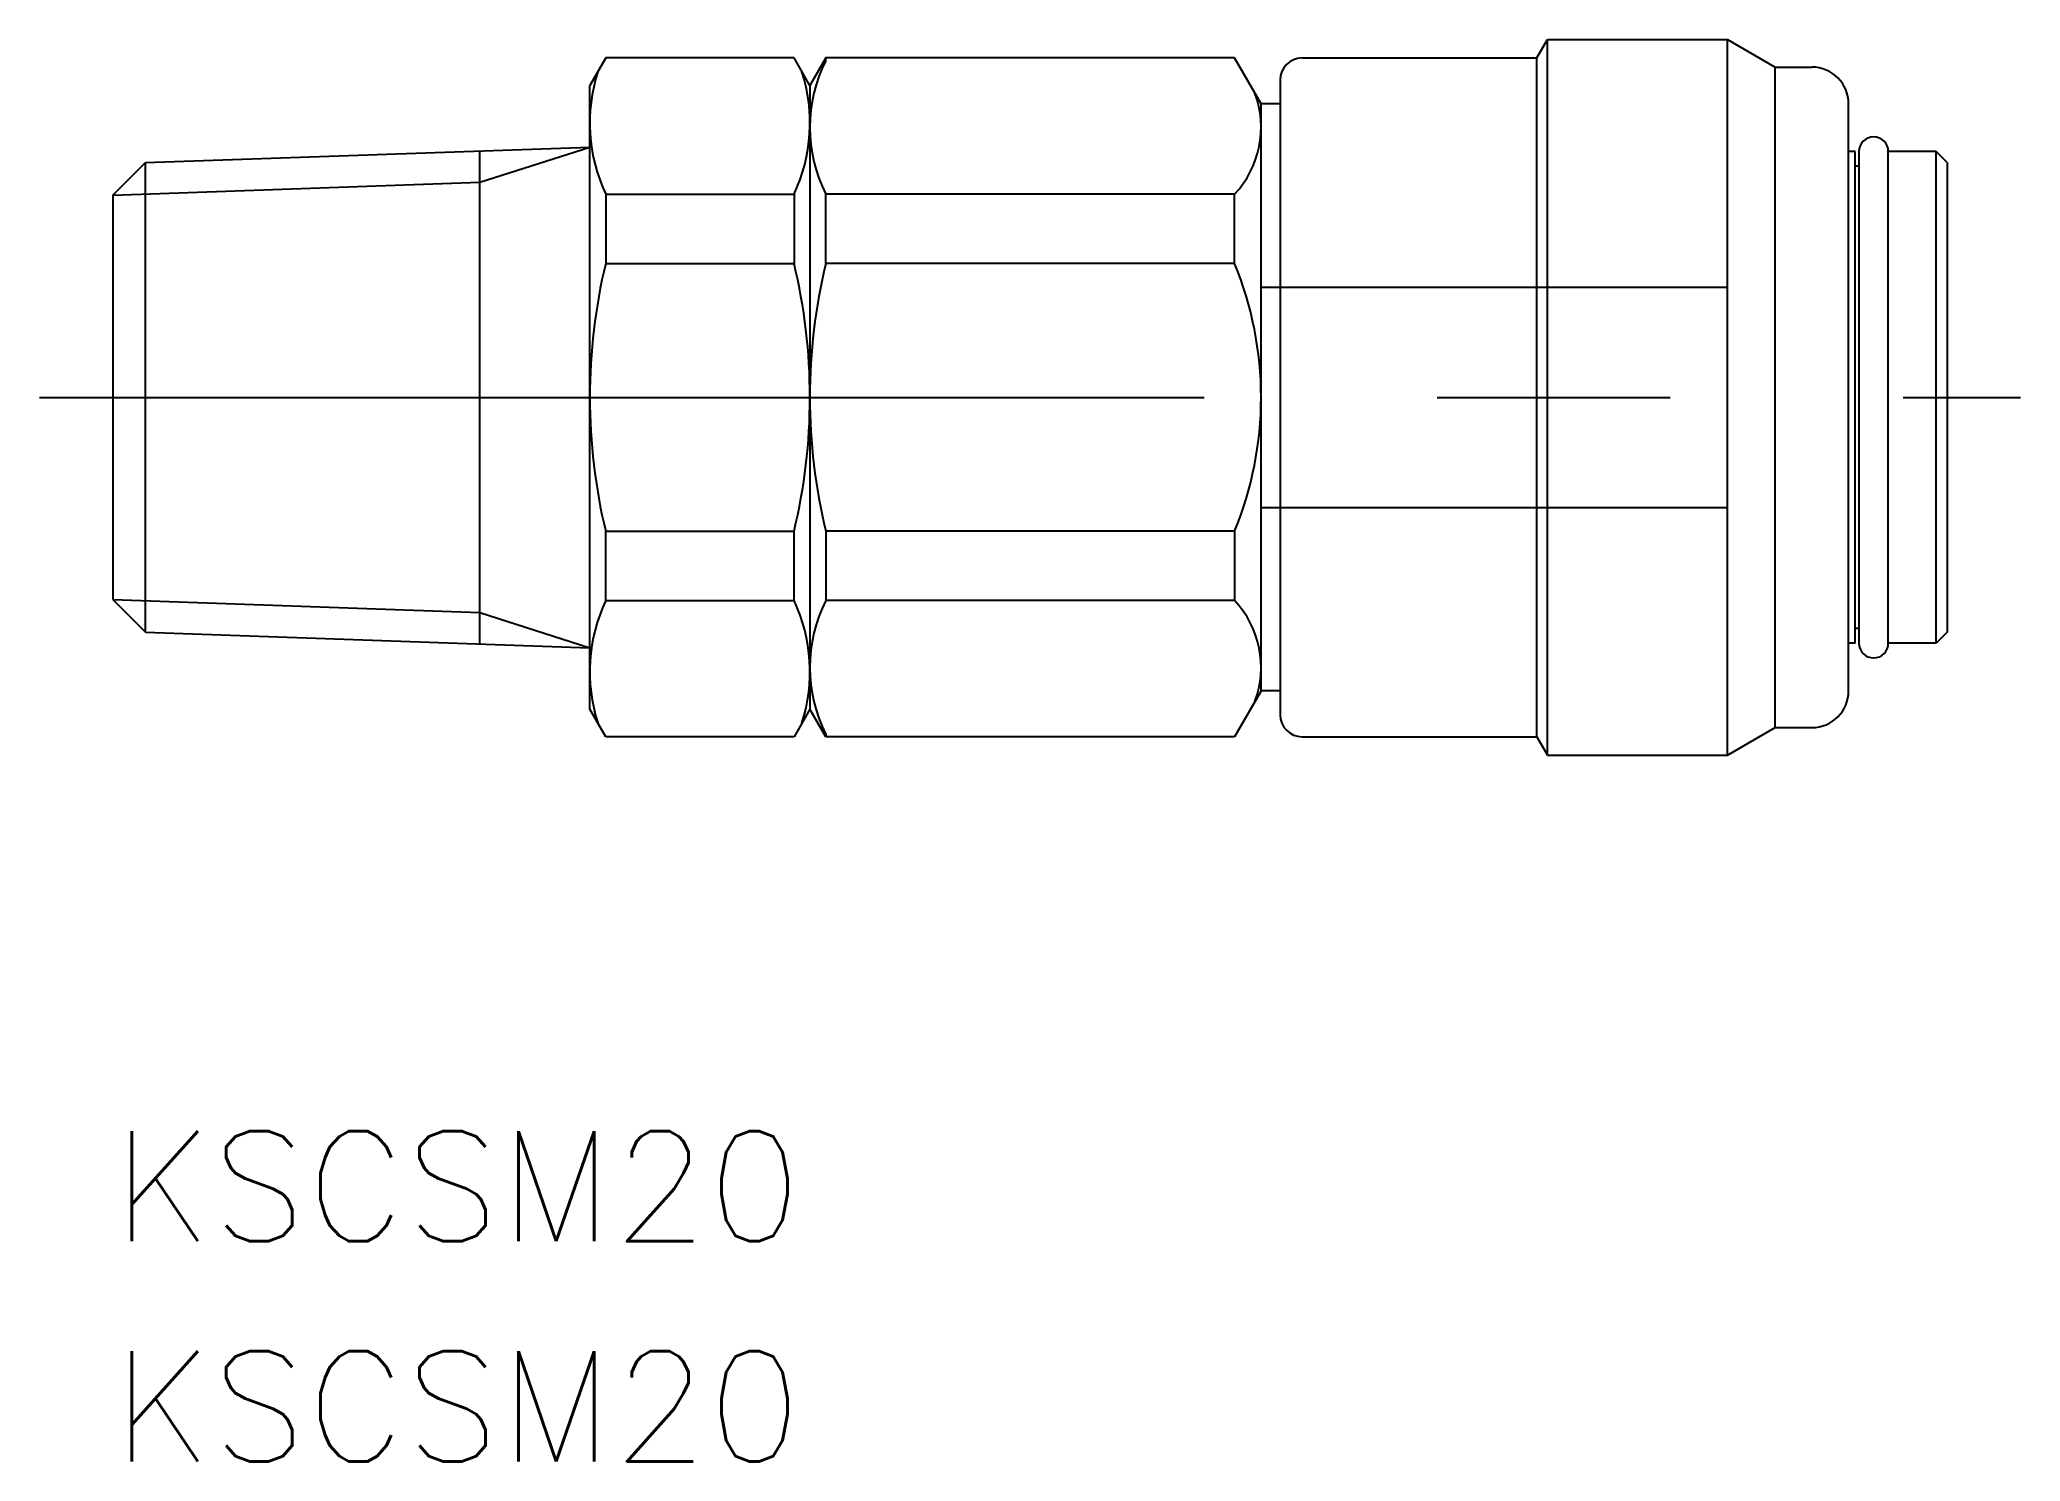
# Model space of a CAD drawing. Extents: x -2 to 52, y -29 to 9.8.
import ezdxf

# ---------------------------------------------------------------- set-up
doc = ezdxf.new("R2010")
doc.units = 0
doc.linetypes.add('CENTER', pattern=[50.8, 31.75, -6.35, 6.35, -6.35])
doc.linetypes.add('DASHED', pattern=[19.05, 12.7, -6.35])
doc.layers.get('0').update_dxf_attribs({"linetype": 'CONTINUOUS'})
doc.layers.add('CENTER', color=1, linetype='CONTINUOUS')
doc.styles.get("Standard").update_dxf_attribs({"font": 'txt.shx', "height": 3, "bigfont": 'bigfont.shx'})

msp = doc.modelspace()

# ---------------------------------------------------------------- linework, layer by layer
at = {"color": 7, "linetype": 'CONTINUOUS'}
for p, q in [((38.817, 9.25), (39.105, 9.75)), ((39.105, -9.75), (39.105, 9.75)), ((39.105, 9.75), (44.018, 9.75)), ((44.018, -9.75), (44.018, 9.75)), ((44.018, 9.75), (45.317, 9)), ((13.433, 9.25), (13, 8.5)), ((18.567, 9.25), (13.433, 9.25)), ((19, 8.5), (18.567, 9.25)), ((19.433, 9.25), (19, 8.5)), ((19.433, 9.186), (19.433, 9.25)), ((30.578, 9.25), (19.433, 9.25)), ((31.3, 8), (30.578, 9.25)), ((32.417, 9.25), (38.817, 9.25)), ((38.817, -9.25), (38.817, 9.25)), ((31.817, 8.65), (31.817, -8.65)), ((45.317, -9), (45.317, 9)), ((45.317, 9), (46.317, 9)), ((13, -8.5), (13, 8.5)), ((19, 8.5), (19, -8.5)), ((31.3, -8), (31.3, 8)), ((31.817, 8), (31.3, 8)), ((47.317, -8), (47.317, 8)), ((0.887, 6.4), (13, 6.823)), ((10, -6.718), (10, 6.718)), ((47.5, 6.7), (47.317, 6.7)), ((47.5, -6.7), (47.5, 6.7)), ((47.6, 6.7), (47.6, -6.7)), ((48.4, -6.7), (48.4, 6.7)), ((49.7, 6.7), (48.4, 6.7)), ((49.7, -6.7), (49.7, 6.7)), ((50, 6.4), (49.7, 6.7)), ((0, 5.513), (0.887, 6.4)), ((0.887, -6.4), (0.887, 6.4)), ((47.6, 6.3), (47.5, 6.3)), ((50, 6.4), (50, -6.4)), ((0, 5.513), (0, -5.513)), ((13.433, 5.537), (18.567, 5.537)), ((13.433, 5.537), (13.433, 3.649)), ((18.567, 5.537), (18.567, 3.649)), ((19.433, 3.649), (19.433, 5.537)), ((30.578, 5.537), (19.433, 5.537)), ((30.578, 3.649), (30.578, 5.537)), ((13.433, 3.649), (18.567, 3.649)), ((30.578, 3.649), (19.433, 3.649)), ((13.433, -3.649), (18.567, -3.649)), ((13.433, -5.537), (13.433, -3.649)), ((18.567, -5.537), (18.567, -3.649)), ((30.578, -3.649), (19.433, -3.649)), ((19.433, -3.649), (19.433, -5.537)), ((30.578, -3.649), (30.578, -5.537)), ((0, -5.513), (0.887, -6.4)), ((13.433, -5.537), (18.567, -5.537)), ((30.578, -5.537), (19.433, -5.537)), ((0.887, -6.4), (13, -6.823)), ((47.6, -6.3), (47.5, -6.3)), ((50, -6.4), (49.7, -6.7)), ((47.5, -6.7), (47.317, -6.7)), ((49.7, -6.7), (48.4, -6.7)), ((31.3, -8), (30.578, -9.25)), ((31.817, -8), (31.3, -8)), ((13.433, -9.25), (13, -8.5)), ((19, -8.5), (18.567, -9.25)), ((19.433, -9.25), (19, -8.5)), ((44.018, -9.75), (45.317, -9)), ((45.317, -9), (46.317, -9)), ((18.567, -9.25), (13.433, -9.25)), ((19.433, -9.186), (19.433, -9.25)), ((30.578, -9.25), (19.433, -9.25)), ((32.417, -9.25), (38.817, -9.25)), ((38.817, -9.25), (39.105, -9.75)), ((39.105, -9.75), (44.018, -9.75))]:
    msp.add_line(p, q, dxfattribs=at)
at = {"color": 3, "linetype": 'CONTINUOUS'}
for p, q in [((10, 5.862), (13, 6.823)), ((0, 5.513), (10, 5.862)), ((0, -5.513), (10, -5.862)), ((10, -5.862), (13, -6.823))]:
    msp.add_line(p, q, dxfattribs=at)
at = {"color": 3, "linetype": 'DASHED'}
for p, q in [((31.3, 3), (50, 3)), ((31.3, -3), (50, -3))]:
    msp.add_line(p, q, dxfattribs=at)
at = {"color": 7, "linetype": 'CONTINUOUS'}
for centre, radius, start, end in [((23.06, 7.361), 4.059, 153.2951, 206.7049), ((32.417, 8.65), 0.6, 90, 180), ((17.564, 7.481), 4.565, 162.2191, 205.2028), ((14.436, 7.481), 4.565, 334.7972, 17.7809), ((46.317, 8), 1, 0, 90), ((28.633, 7.361), 2.667, 316.8331, 20.3325), ((48, 6.7), 0.4, 0, 180), ((28.588, 0), 15.588, 166.4638, 180), ((3.412, 0), 15.588, 0, 13.5362), ((34.588, 0), 15.588, 166.4638, 180), ((21.716, 0), 9.584, 0, 22.377), ((28.588, 0), 15.588, 180, 193.5362), ((3.412, 0), 15.588, 346.4638, 0), ((34.588, 0), 15.588, 180, 193.5362), ((21.716, 0), 9.584, 337.623, 0), ((17.564, -7.481), 4.565, 154.7972, 197.7809), ((14.436, -7.481), 4.565, 342.2191, 25.2028), ((23.06, -7.361), 4.059, 153.2951, 206.7049), ((28.633, -7.361), 2.667, 339.6675, 43.1669), ((48, -6.7), 0.4, 180, 0), ((46.317, -8), 1, 270, 0), ((32.417, -8.65), 0.6, 180, 270)]:
    msp.add_arc(centre, radius, start, end, dxfattribs=at)
at = {"layer": 'CENTER', "color": 1, "linetype": 'CENTER'}
msp.add_line((-2, 0), (52, 0), dxfattribs=at)

# ---------------------------------------------------------------- texts
at = {"color": 7, "linetype": 'CONTINUOUS'}
for p in [(0, -23), (0, -29)]:
    msp.add_text('KSCSM20', height=3, dxfattribs=at).set_placement(p)

doc.saveas('drawing.dxf')
